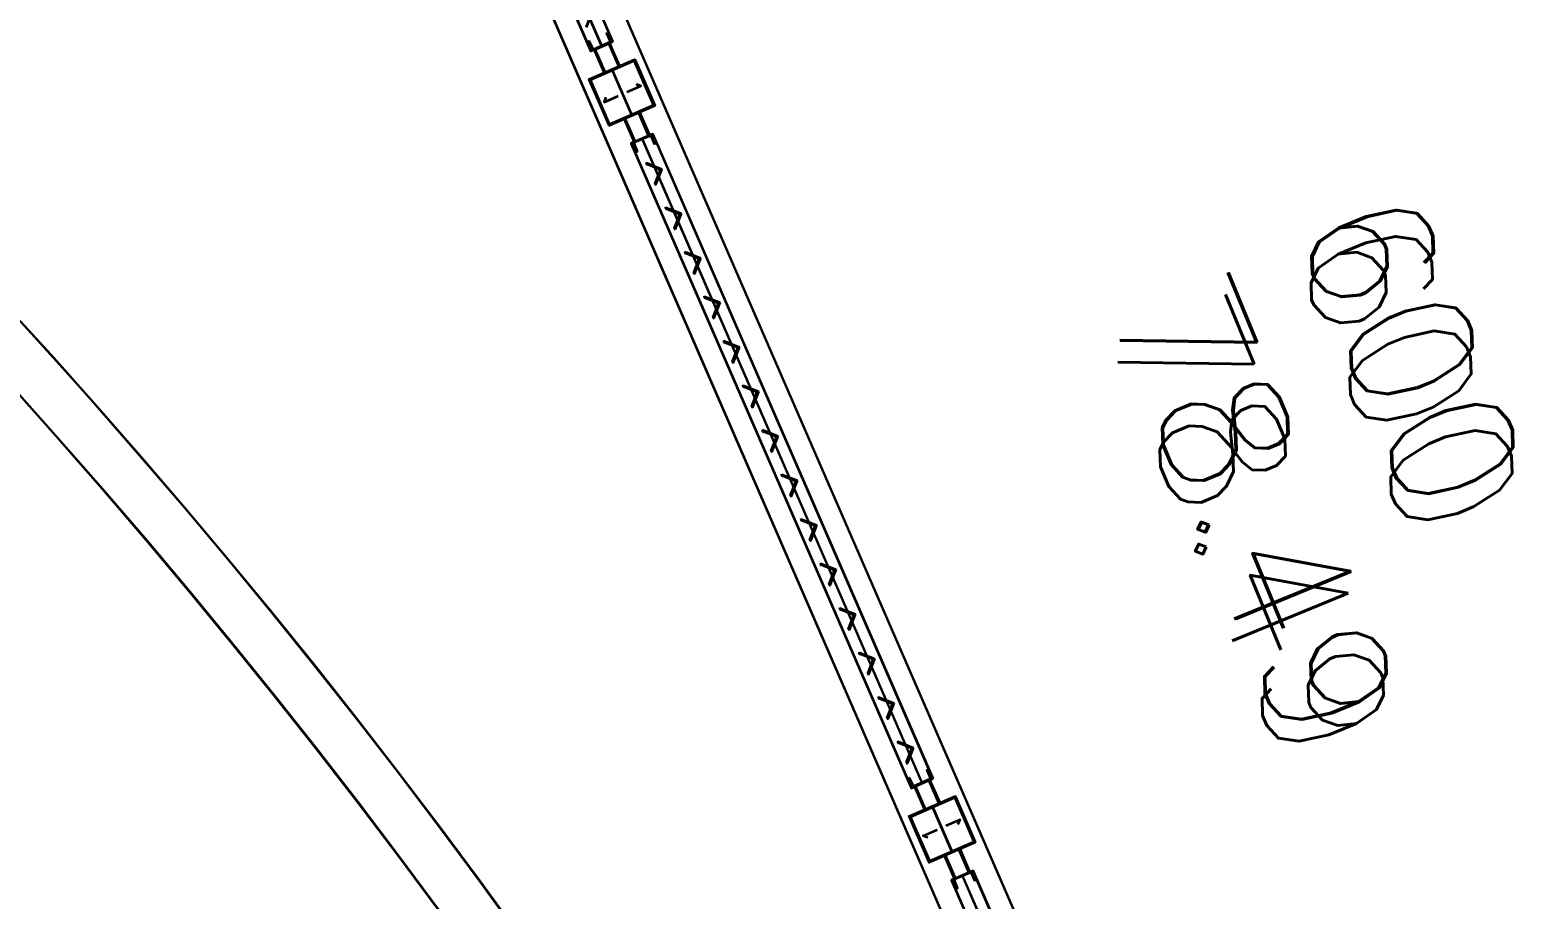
# Model space of a CAD drawing. Extents: x -15449 to 527173, y -170839 to 146543.
# Drawn here: x 15558.665 to 15560.155, y 7804.615 to 7805.488 of the extents above; entities that cross this region are included whole.
import ezdxf

# ---------------------------------------------------------------- set-up
doc = ezdxf.new("R2010")
doc.units = 0
doc.header["$LTSCALE"] = 8
doc.linetypes.add('X-F10A-LAY-S0-00-ASITE-001_EXTG_ROOF$0$HIDDEN', pattern=[9.525, 6.35, -3.175])
doc.layers.get('0').update_dxf_attribs({"color": 1, "linetype": 'CONTINUOUS'})
for name, color, linetype, lineweight in [('G-IMPT', 7, 'CONTINUOUS', 30), ('Micron SGP Titleblock CAD template EDI$0$G-ANNO-TTLB', 7, 'CONTINUOUS', 30), ('X-F10A-LAY-S0-00-ASITE-001_EXTG_ROOF$0$A-_ROAD----_E', 9, 'CONTINUOUS', 20)]:
    doc.layers.add(name, color=color, linetype=linetype, lineweight=lineweight)
doc.layers.add('X-F10A-LAY-S0-00-ASITE-001_EXTG_ROOF$0$A-SITEWALL', color=2, linetype='CONTINUOUS')
doc.styles.add('ROMANS', font='ROMANS')
doc.styles.add('X-F10A-LAY-S0-00-ASITE-001_EXTG_ROOF$0$X-IMFT-LAY-S0-00-AARCH-PHASE1R$0$Standard', font='romans.shx', dxfattribs={"width": 0.85})

# ---------------------------------------------------------------- blocks, each defined once
blk = doc.blocks.new('X-F10A-LAY-S0-00-ASITE-001_EXTG_ROOF$0$A$C66804EB2')
at = {"layer": 'X-F10A-LAY-S0-00-ASITE-001_EXTG_ROOF$0$A-SITEWALL', "color": 8}
blk.add_line((-150, 75), (0, 75), dxfattribs=at)
blk.add_lwpolyline([(0, 0), (0, 150), (-150, 150), (-150, 0)], close=True, dxfattribs=at)
at = {"layer": 'X-F10A-LAY-S0-00-ASITE-001_EXTG_ROOF$0$A-SITEWALL', "color": 8, "linetype": 'X-F10A-LAY-S0-00-ASITE-001_EXTG_ROOF$0$HIDDEN', "ltscale": 0.2}
blk.add_lwpolyline([(-3, 3), (-3, 147), (-147, 147), (-147, 3)], close=True, dxfattribs=at)
at = {"layer": 'X-F10A-LAY-S0-00-ASITE-001_EXTG_ROOF$0$A-SITEWALL', "color": 8}
for points in [[(-80, 125), (-70, 135), (-70, 90)], [(-80, 25), (-70, 15), (-70, 60)]]:
    blk.add_lwpolyline(points, dxfattribs=at)
blk = doc.blocks.new('X-F10A-LAY-S0-00-ASITE-001_EXTG_ROOF$0$A$C04D0248B')
at = {"layer": 'X-F10A-LAY-S0-00-ASITE-001_EXTG_ROOF$0$A-SITEWALL', "color": 252, "linetype": 'X-F10A-LAY-S0-00-ASITE-001_EXTG_ROOF$0$HIDDEN'}
for p, q in [((25, 0, 1169.7), (0, 0)), ((75, -3, 3509.1), (0, -3)), ((2100, -3, 3509.1), (2175, -3)), ((75, -47, 3509.1), (0, -47)), ((25, -50, 1169.7), (0, -50)), ((2100, -47, 3509.1), (2175, -47))]:
    blk.add_line(p, q, dxfattribs=at)
at = {"layer": 'X-F10A-LAY-S0-00-ASITE-001_EXTG_ROOF$0$A-SITEWALL', "color": 8}
for p, q in [((75, 0, 3509.1), (25, 0, 1169.7)), ((2100, 0, 3509.1), (2175, 0)), ((2100, -25, 3509.1), (75, -25, -1754.5)), ((75, -50, 3509.1), (25, -50, 1169.7)), ((2100, -50, 3509.1), (2175, -50))]:
    blk.add_line(p, q, dxfattribs=at)
at = {"layer": 'X-F10A-LAY-S0-00-ASITE-001_EXTG_ROOF$0$A-SITEWALL', "color": 8, "elevation": -1754.5}
blk.add_lwpolyline([(75, 10.4), (2100, 10.4), (2100, -60.4), (75, -60.4)], close=True, dxfattribs=at)
at = {"layer": 'X-F10A-LAY-S0-00-ASITE-001_EXTG_ROOF$0$A-SITEWALL', "color": 8, "linetype": 'X-F10A-LAY-S0-00-ASITE-001_EXTG_ROOF$0$HIDDEN', "ltscale": 0.1}
for points, elevation in [([(77.6, -55, -0.414214), (75, -52.4), (75, 2.4, -0.414214), (77.6, 5), (105, 5), (105, 3.4), (77.6, 3.4, 0.414214), (76.6, 2.4), (76.6, -52.4, 0.414214), (77.6, -53.4), (105, -53.4), (105, -55)], -1754.5), ([(2097.4, -55, 0.414214), (2100, -52.4), (2100, 2.4, 0.414214), (2097.4, 5), (2070, 5), (2070, 3.4), (2097.4, 3.4, -0.414214), (2098.4, 2.4), (2098.4, -52.4, -0.414214), (2097.4, -53.4), (2070, -53.4), (2070, -55)], -1754.5), ([(222.4, -16), (249, -42.5, 0.414214), (252.4, -42.5), (252.9, -42.1), (217.5, -6.8), (182.1, -42.1), (182.6, -42.5, 0.414214), (186, -42.5), (212.6, -16, -0.414214)], 0), ([(367.4, -16), (394, -42.5, 0.414214), (397.4, -42.5), (397.9, -42.1), (362.5, -6.8), (327.1, -42.1), (327.6, -42.5, 0.414214), (331, -42.5), (357.6, -16, -0.414214)], 0), ([(512.4, -16), (539, -42.5, 0.414214), (542.4, -42.5), (542.9, -42.1), (507.5, -6.8), (472.1, -42.1), (472.6, -42.5, 0.414214), (476, -42.5), (502.6, -16, -0.414214)], 0), ([(657.4, -16), (684, -42.5, 0.414214), (687.4, -42.5), (687.9, -42.1), (652.5, -6.8), (617.1, -42.1), (617.6, -42.5, 0.414214), (621, -42.5), (647.6, -16, -0.414214)], 0), ([(802.4, -16), (829, -42.5, 0.414214), (832.4, -42.5), (832.9, -42.1), (797.5, -6.8), (762.1, -42.1), (762.6, -42.5, 0.414214), (766, -42.5), (792.6, -16, -0.414214)], 0), ([(947.4, -16), (974, -42.5, 0.414214), (977.4, -42.5), (977.9, -42.1), (942.5, -6.8), (907.1, -42.1), (907.6, -42.5, 0.414214), (911, -42.5), (937.6, -16, -0.414214)], 0), ([(1092.4, -16), (1119, -42.5, 0.414214), (1122.4, -42.5), (1122.9, -42.1), (1087.5, -6.8), (1052.1, -42.1), (1052.6, -42.5, 0.414214), (1056, -42.5), (1082.6, -16, -0.414214)], 0), ([(1237.4, -16), (1264, -42.5, 0.414214), (1267.4, -42.5), (1267.9, -42.1), (1232.5, -6.8), (1197.1, -42.1), (1197.6, -42.5, 0.414214), (1201, -42.5), (1227.6, -16, -0.414214)], 0), ([(1382.4, -16), (1409, -42.5, 0.414214), (1412.4, -42.5), (1412.9, -42.1), (1377.5, -6.8), (1342.1, -42.1), (1342.6, -42.5, 0.414214), (1346, -42.5), (1372.6, -16, -0.414214)], 0), ([(1527.4, -16), (1554, -42.5, 0.414214), (1557.4, -42.5), (1557.9, -42.1), (1522.5, -6.8), (1487.1, -42.1), (1487.6, -42.5, 0.414214), (1491, -42.5), (1517.6, -16, -0.414214)], 0), ([(1672.4, -16), (1699, -42.5, 0.414214), (1702.4, -42.5), (1702.9, -42.1), (1667.5, -6.8), (1632.1, -42.1), (1632.6, -42.5, 0.414214), (1636, -42.5), (1662.6, -16, -0.414214)], 0), ([(1817.4, -16), (1844, -42.5, 0.414214), (1847.4, -42.5), (1847.9, -42.1), (1812.5, -6.8), (1777.1, -42.1), (1777.6, -42.5, 0.414214), (1781, -42.5), (1807.6, -16, -0.414214)], 0), ([(1962.4, -16), (1989, -42.5, 0.414214), (1992.4, -42.5), (1992.9, -42.1), (1957.5, -6.8), (1922.1, -42.1), (1922.6, -42.5, 0.414214), (1926, -42.5), (1952.6, -16, -0.414214)], 0)]:
    blk.add_lwpolyline(points, format="xyb", close=True, dxfattribs=dict(at, elevation=elevation))
blk = doc.blocks.new('X-F10A-LAY-S0-00-ASITE-001_EXTG_ROOF$0$A$C78AF71B9')
at = {"layer": 'X-F10A-LAY-S0-00-ASITE-001_EXTG_ROOF$0$A-SITEWALL', "color": 8}
for p, q in [((75, 0, 3509.1), (0, 0)), ((75, 0), (0, 0)), ((2175, 0, 3509.1), (2250, 0, 0)), ((2175, 0), (2250, 0)), ((75, -25, 3509.1), (2175, -25, -1754.5)), ((75, -25), (2175, -25)), ((75, -50, 3509.1), (0, -50)), ((75, -50), (0, -50)), ((2175, -50, 3509.1), (2250, -50, 0)), ((2175, -50), (2250, -50))]:
    blk.add_line(p, q, dxfattribs=at)
at = {"layer": 'X-F10A-LAY-S0-00-ASITE-001_EXTG_ROOF$0$A-SITEWALL', "color": 252, "linetype": 'X-F10A-LAY-S0-00-ASITE-001_EXTG_ROOF$0$HIDDEN'}
for p, q in [((75, -3, 3509.1), (0, -3)), ((75, -3), (0, -3)), ((2175, -3, 3509.1), (2250, -3)), ((2175, -3), (2250, -3)), ((75, -47, 3509.1), (0, -47)), ((75, -47), (0, -47)), ((2175, -47, 3509.1), (2250, -47)), ((2175, -47), (2250, -47))]:
    blk.add_line(p, q, dxfattribs=at)
at = {"layer": 'X-F10A-LAY-S0-00-ASITE-001_EXTG_ROOF$0$A-SITEWALL', "color": 8, "elevation": -1754.5}
blk.add_lwpolyline([(2175, 10.4), (75, 10.4), (75, -60.4), (2175, -60.4)], close=True, dxfattribs=at)
at = {"layer": 'X-F10A-LAY-S0-00-ASITE-001_EXTG_ROOF$0$A-SITEWALL', "color": 8}
blk.add_lwpolyline([(2175, 10.4), (75, 10.4), (75, -60.4), (2175, -60.4)], close=True, dxfattribs=at)
at = {"layer": 'X-F10A-LAY-S0-00-ASITE-001_EXTG_ROOF$0$A-SITEWALL', "color": 8, "linetype": 'X-F10A-LAY-S0-00-ASITE-001_EXTG_ROOF$0$HIDDEN', "ltscale": 0.1, "elevation": -1754.5}
for points in [[(77.6, -55, -0.414214), (75, -52.4), (75, 2.4, -0.414214), (77.6, 5), (105, 5), (105, 3.4), (77.6, 3.4, 0.414214), (76.6, 2.4), (76.6, -52.4, 0.414214), (77.6, -53.4), (105, -53.4), (105, -55)], [(2172.4, -55, 0.414214), (2175, -52.4), (2175, 2.4, 0.414214), (2172.4, 5), (2145, 5), (2145, 3.4), (2172.4, 3.4, -0.414214), (2173.4, 2.4), (2173.4, -52.4, -0.414214), (2172.4, -53.4), (2145, -53.4), (2145, -55)], [(177.6, -16), (151, -42.5, -0.414214), (147.6, -42.5), (147.1, -42.1), (182.5, -6.8), (217.9, -42.1), (217.4, -42.5, -0.414214), (214, -42.5), (187.4, -16, 0.414214)], [(322.6, -16), (296, -42.5, -0.414214), (292.6, -42.5), (292.1, -42.1), (327.5, -6.8), (362.9, -42.1), (362.4, -42.5, -0.414214), (359, -42.5), (332.4, -16, 0.414214)], [(467.6, -16), (441, -42.5, -0.414214), (437.6, -42.5), (437.1, -42.1), (472.5, -6.8), (507.9, -42.1), (507.4, -42.5, -0.414214), (504, -42.5), (477.4, -16, 0.414214)], [(612.6, -16), (586, -42.5, -0.414214), (582.6, -42.5), (582.1, -42.1), (617.5, -6.8), (652.9, -42.1), (652.4, -42.5, -0.414214), (649, -42.5), (622.4, -16, 0.414214)], [(757.6, -16), (731, -42.5, -0.414214), (727.6, -42.5), (727.1, -42.1), (762.5, -6.8), (797.9, -42.1), (797.4, -42.5, -0.414214), (794, -42.5), (767.4, -16, 0.414214)], [(902.6, -16), (876, -42.5, -0.414214), (872.6, -42.5), (872.1, -42.1), (907.5, -6.8), (942.9, -42.1), (942.4, -42.5, -0.414214), (939, -42.5), (912.4, -16, 0.414214)], [(1047.6, -16), (1021, -42.5, -0.414214), (1017.6, -42.5), (1017.1, -42.1), (1052.5, -6.8), (1087.9, -42.1), (1087.4, -42.5, -0.414214), (1084, -42.5), (1057.4, -16, 0.414214)], [(1192.6, -16), (1166, -42.5, -0.414214), (1162.6, -42.5), (1162.1, -42.1), (1197.5, -6.8), (1232.9, -42.1), (1232.4, -42.5, -0.414214), (1229, -42.5), (1202.4, -16, 0.414214)], [(1337.6, -16), (1311, -42.5, -0.414214), (1307.6, -42.5), (1307.1, -42.1), (1342.5, -6.8), (1377.9, -42.1), (1377.4, -42.5, -0.414214), (1374, -42.5), (1347.4, -16, 0.414214)], [(1482.6, -16), (1456, -42.5, -0.414214), (1452.6, -42.5), (1452.1, -42.1), (1487.5, -6.8), (1522.9, -42.1), (1522.4, -42.5, -0.414214), (1519, -42.5), (1492.4, -16, 0.414214)], [(1627.6, -16), (1601, -42.5, -0.414214), (1597.6, -42.5), (1597.1, -42.1), (1632.5, -6.8), (1667.9, -42.1), (1667.4, -42.5, -0.414214), (1664, -42.5), (1637.4, -16, 0.414214)], [(1772.6, -16), (1746, -42.5, -0.414214), (1742.6, -42.5), (1742.1, -42.1), (1777.5, -6.8), (1812.9, -42.1), (1812.4, -42.5, -0.414214), (1809, -42.5), (1782.4, -16, 0.414214)], [(1917.6, -16), (1891, -42.5, -0.414214), (1887.6, -42.5), (1887.1, -42.1), (1922.5, -6.8), (1957.9, -42.1), (1957.4, -42.5, -0.414214), (1954, -42.5), (1927.4, -16, 0.414214)], [(2062.6, -16), (2036, -42.5, -0.414214), (2032.6, -42.5), (2032.1, -42.1), (2067.5, -6.8), (2102.9, -42.1), (2102.4, -42.5, -0.414214), (2099, -42.5), (2072.4, -16, 0.414214)]]:
    blk.add_lwpolyline(points, format="xyb", close=True, dxfattribs=at)
at = {"layer": 'X-F10A-LAY-S0-00-ASITE-001_EXTG_ROOF$0$A-SITEWALL', "color": 8, "linetype": 'X-F10A-LAY-S0-00-ASITE-001_EXTG_ROOF$0$HIDDEN', "ltscale": 0.1}
for points in [[(77.6, -55, -0.414214), (75, -52.4), (75, 2.4, -0.414214), (77.6, 5), (105, 5), (105, 3.4), (77.6, 3.4, 0.414214), (76.6, 2.4), (76.6, -52.4, 0.414214), (77.6, -53.4), (105, -53.4), (105, -55)], [(2172.4, -55, 0.414214), (2175, -52.4), (2175, 2.4, 0.414214), (2172.4, 5), (2145, 5), (2145, 3.4), (2172.4, 3.4, -0.414214), (2173.4, 2.4), (2173.4, -52.4, -0.414214), (2172.4, -53.4), (2145, -53.4), (2145, -55)], [(177.6, -16), (151, -42.5, -0.414214), (147.6, -42.5), (147.1, -42.1), (182.5, -6.8), (217.9, -42.1), (217.4, -42.5, -0.414214), (214, -42.5), (187.4, -16, 0.414214)], [(322.6, -16), (296, -42.5, -0.414214), (292.6, -42.5), (292.1, -42.1), (327.5, -6.8), (362.9, -42.1), (362.4, -42.5, -0.414214), (359, -42.5), (332.4, -16, 0.414214)], [(467.6, -16), (441, -42.5, -0.414214), (437.6, -42.5), (437.1, -42.1), (472.5, -6.8), (507.9, -42.1), (507.4, -42.5, -0.414214), (504, -42.5), (477.4, -16, 0.414214)], [(612.6, -16), (586, -42.5, -0.414214), (582.6, -42.5), (582.1, -42.1), (617.5, -6.8), (652.9, -42.1), (652.4, -42.5, -0.414214), (649, -42.5), (622.4, -16, 0.414214)], [(757.6, -16), (731, -42.5, -0.414214), (727.6, -42.5), (727.1, -42.1), (762.5, -6.8), (797.9, -42.1), (797.4, -42.5, -0.414214), (794, -42.5), (767.4, -16, 0.414214)], [(902.6, -16), (876, -42.5, -0.414214), (872.6, -42.5), (872.1, -42.1), (907.5, -6.8), (942.9, -42.1), (942.4, -42.5, -0.414214), (939, -42.5), (912.4, -16, 0.414214)], [(1047.6, -16), (1021, -42.5, -0.414214), (1017.6, -42.5), (1017.1, -42.1), (1052.5, -6.8), (1087.9, -42.1), (1087.4, -42.5, -0.414214), (1084, -42.5), (1057.4, -16, 0.414214)], [(1192.6, -16), (1166, -42.5, -0.414214), (1162.6, -42.5), (1162.1, -42.1), (1197.5, -6.8), (1232.9, -42.1), (1232.4, -42.5, -0.414214), (1229, -42.5), (1202.4, -16, 0.414214)], [(1337.6, -16), (1311, -42.5, -0.414214), (1307.6, -42.5), (1307.1, -42.1), (1342.5, -6.8), (1377.9, -42.1), (1377.4, -42.5, -0.414214), (1374, -42.5), (1347.4, -16, 0.414214)], [(1482.6, -16), (1456, -42.5, -0.414214), (1452.6, -42.5), (1452.1, -42.1), (1487.5, -6.8), (1522.9, -42.1), (1522.4, -42.5, -0.414214), (1519, -42.5), (1492.4, -16, 0.414214)], [(1627.6, -16), (1601, -42.5, -0.414214), (1597.6, -42.5), (1597.1, -42.1), (1632.5, -6.8), (1667.9, -42.1), (1667.4, -42.5, -0.414214), (1664, -42.5), (1637.4, -16, 0.414214)], [(1772.6, -16), (1746, -42.5, -0.414214), (1742.6, -42.5), (1742.1, -42.1), (1777.5, -6.8), (1812.9, -42.1), (1812.4, -42.5, -0.414214), (1809, -42.5), (1782.4, -16, 0.414214)], [(1917.6, -16), (1891, -42.5, -0.414214), (1887.6, -42.5), (1887.1, -42.1), (1922.5, -6.8), (1957.9, -42.1), (1957.4, -42.5, -0.414214), (1954, -42.5), (1927.4, -16, 0.414214)]]:
    blk.add_lwpolyline(points, format="xyb", close=True, dxfattribs=at)
blk = doc.blocks.new('X-F10A-LAY-S0-00-ASITE-001_EXTG_ROOF$0$A$C2F7C21E3')
at = {"layer": 'X-F10A-LAY-S0-00-ASITE-001_EXTG_ROOF$0$A-SITEWALL', "color": 8}
for name, p in [('X-F10A-LAY-S0-00-ASITE-001_EXTG_ROOF$0$A$C66804EB2', (-4575, -100)), ('X-F10A-LAY-S0-00-ASITE-001_EXTG_ROOF$0$A$C78AF71B9', (-4575, 0))]:
    blk.add_blockref(name, p, dxfattribs=at)
at = {"layer": 'X-F10A-LAY-S0-00-ASITE-001_EXTG_ROOF$0$A-SITEWALL', "color": 8, "xscale": -1}
for name, p in [('X-F10A-LAY-S0-00-ASITE-001_EXTG_ROOF$0$A$C66804EB2', (-2325, -100)), ('X-F10A-LAY-S0-00-ASITE-001_EXTG_ROOF$0$A$C78AF71B9', (-4725, 0)), ('X-F10A-LAY-S0-00-ASITE-001_EXTG_ROOF$0$A$C04D0248B', (0, 0))]:
    blk.add_blockref(name, p, dxfattribs=at)
blk = doc.blocks.new('A$Cf1db08be')
at = {"layer": 'G-IMPT'}
for p, q in [((86.59, 27.2236), (87.8414, 24.3465)), ((86.5283, 27.1968), (87.7798, 24.3197)), ((86.8942, 26.4697), (87.1757, 25.8226)), ((86.8942, 26.4697), (87.1757, 25.8226)), ((87.1539, 25.8131), (86.8724, 26.4603)), ((87.1539, 25.8131), (86.8724, 26.4603)), ((87.1648, 25.8178), (86.8833, 26.465)), ((87.1648, 25.8178), (86.8833, 26.465)), ((87.17, 25.8311), (87.1695, 25.8309)), ((87.17, 25.8311), (87.1695, 25.8309)), ((87.1695, 25.8309), (87.1732, 25.8225)), ((87.1695, 25.8309), (87.1732, 25.8225)), ((87.1737, 25.8227), (87.17, 25.8311)), ((87.1737, 25.8227), (87.17, 25.8311)), ((87.152, 25.8233), (87.1515, 25.8231)), ((87.152, 25.8233), (87.1515, 25.8231)), ((87.1515, 25.8231), (87.1552, 25.8146)), ((87.1515, 25.8231), (87.1552, 25.8146)), ((87.1561, 25.8147), (87.152, 25.8233)), ((87.1561, 25.8147), (87.152, 25.8233)), ((87.1757, 25.8226), (87.1539, 25.8131)), ((87.1757, 25.8226), (87.1539, 25.8131)), ((87.1732, 25.8225), (87.1561, 25.8147)), ((87.1732, 25.8225), (87.1561, 25.8147)), ((87.1563, 25.8142), (87.1732, 25.8215)), ((87.1563, 25.8142), (87.1732, 25.8215)), ((87.1571, 25.8145), (87.1671, 25.7914)), ((87.1671, 25.7914), (87.1571, 25.8145)), ((87.158, 25.8149), (87.1681, 25.7918)), ((87.1681, 25.7918), (87.158, 25.8149)), ((87.1716, 25.8208), (87.1816, 25.7977)), ((87.1816, 25.7977), (87.1716, 25.8208)), ((87.1725, 25.8212), (87.1825, 25.7981)), ((87.1825, 25.7981), (87.1725, 25.8212)), ((87.198, 25.8048), (87.1517, 25.7847)), ((87.1974, 25.8035), (87.1531, 25.7842)), ((87.2167, 25.7591), (87.1974, 25.8035)), ((87.2181, 25.7586), (87.198, 25.8048)), ((87.1517, 25.7847), (87.1718, 25.7385)), ((87.1531, 25.7842), (87.1724, 25.7398)), ((87.1748, 25.7947), (87.1949, 25.7485)), ((87.1671, 25.762), (87.1809, 25.7681)), ((87.2041, 25.7781), (87.1902, 25.7721)), ((87.1996, 25.7799), (87.2041, 25.7781)), ((87.1688, 25.7665), (87.1671, 25.762)), ((87.1718, 25.7385), (87.2181, 25.7586)), ((87.1724, 25.7398), (87.2167, 25.7591)), ((87.1973, 25.722), (87.1872, 25.7452)), ((87.1872, 25.7452), (87.1973, 25.722)), ((87.1982, 25.7224), (87.1882, 25.7456)), ((87.1882, 25.7456), (87.1982, 25.7224)), ((87.2118, 25.7283), (87.2017, 25.7515)), ((87.2017, 25.7515), (87.2118, 25.7283)), ((87.2127, 25.7287), (87.2027, 25.7519)), ((87.2027, 25.7519), (87.2127, 25.7287)), ((87.2159, 25.7301), (87.1941, 25.7207)), ((87.2159, 25.7301), (87.1941, 25.7207)), ((87.1966, 25.7217), (87.2134, 25.7291)), ((87.1966, 25.7217), (87.2134, 25.7291)), ((87.2141, 25.7284), (87.1968, 25.7212)), ((87.2141, 25.7284), (87.1968, 25.7212)), ((87.205, 25.7254), (87.4865, 25.0782)), ((87.205, 25.7254), (87.4865, 25.0782)), ((87.2178, 25.72), (87.2141, 25.7284)), ((87.2178, 25.72), (87.2141, 25.7284)), ((87.2146, 25.7286), (87.2183, 25.7202)), ((87.2146, 25.7286), (87.2183, 25.7202)), ((87.4974, 25.083), (87.2159, 25.7301)), ((87.4974, 25.083), (87.2159, 25.7301)), ((87.1941, 25.7207), (87.4756, 25.0735)), ((87.1941, 25.7207), (87.4756, 25.0735)), ((87.1998, 25.7121), (87.1961, 25.7206)), ((87.1998, 25.7121), (87.1961, 25.7206)), ((87.1968, 25.7212), (87.2003, 25.7123)), ((87.1968, 25.7212), (87.2003, 25.7123)), ((87.2003, 25.7123), (87.1998, 25.7121)), ((87.2003, 25.7123), (87.1998, 25.7121)), ((87.2183, 25.7202), (87.2178, 25.72)), ((87.2183, 25.7202), (87.2178, 25.72)), ((87.2093, 25.7007), (87.2094, 25.7009)), ((87.2093, 25.7007), (87.2094, 25.7009)), ((87.2094, 25.7009), (87.225, 25.6947)), ((87.2094, 25.7009), (87.225, 25.6947)), ((87.2215, 25.695), (87.2098, 25.6996)), ((87.2215, 25.695), (87.2098, 25.6996)), ((87.225, 25.6947), (87.2189, 25.6791)), ((87.225, 25.6947), (87.2189, 25.6791)), ((87.2182, 25.6802), (87.2229, 25.692)), ((87.2182, 25.6802), (87.2229, 25.692)), ((87.2189, 25.6791), (87.2187, 25.6792)), ((87.2189, 25.6791), (87.2187, 25.6792)), ((87.2288, 25.656), (87.2288, 25.6562)), ((87.2288, 25.6562), (87.2445, 25.65)), ((87.2288, 25.656), (87.2288, 25.6562)), ((87.2288, 25.6562), (87.2445, 25.65)), ((87.241, 25.6503), (87.2292, 25.655)), ((87.241, 25.6503), (87.2292, 25.655)), ((87.2445, 25.65), (87.2383, 25.6344)), ((87.2445, 25.65), (87.2383, 25.6344)), ((87.2377, 25.6355), (87.2423, 25.6473)), ((87.2377, 25.6355), (87.2423, 25.6473)), ((87.2383, 25.6344), (87.2381, 25.6345)), ((87.2383, 25.6344), (87.2381, 25.6345)), ((87.2482, 25.6113), (87.2483, 25.6115)), ((87.2482, 25.6113), (87.2483, 25.6115)), ((87.2483, 25.6115), (87.2639, 25.6053)), ((87.2483, 25.6115), (87.2639, 25.6053)), ((87.2604, 25.6056), (87.2487, 25.6103)), ((87.2604, 25.6056), (87.2487, 25.6103)), ((87.2639, 25.6053), (87.2577, 25.5897)), ((87.2639, 25.6053), (87.2577, 25.5897)), ((87.2571, 25.5908), (87.2617, 25.6026)), ((87.2571, 25.5908), (87.2617, 25.6026)), ((87.2577, 25.5897), (87.2576, 25.5898)), ((87.2577, 25.5897), (87.2576, 25.5898)), ((87.2676, 25.5666), (87.2677, 25.5668)), ((87.2676, 25.5666), (87.2677, 25.5668)), ((87.2677, 25.5668), (87.2833, 25.5607)), ((87.2677, 25.5668), (87.2833, 25.5607)), ((87.2798, 25.561), (87.2681, 25.5656)), ((87.2798, 25.561), (87.2681, 25.5656)), ((87.2833, 25.5607), (87.2772, 25.545)), ((87.2833, 25.5607), (87.2772, 25.545)), ((87.2765, 25.5461), (87.2812, 25.5579)), ((87.2765, 25.5461), (87.2812, 25.5579)), ((87.2772, 25.545), (87.277, 25.5451)), ((87.2772, 25.545), (87.277, 25.5451)), ((87.2871, 25.5219), (87.2871, 25.5221)), ((87.2871, 25.5221), (87.3028, 25.516)), ((87.2871, 25.5219), (87.2871, 25.5221)), ((87.2871, 25.5221), (87.3028, 25.516)), ((87.2993, 25.5163), (87.2875, 25.5209)), ((87.2993, 25.5163), (87.2875, 25.5209)), ((87.3028, 25.516), (87.2966, 25.5003)), ((87.3028, 25.516), (87.2966, 25.5003)), ((87.296, 25.5015), (87.3006, 25.5132)), ((87.296, 25.5015), (87.3006, 25.5132)), ((87.2966, 25.5003), (87.2964, 25.5004)), ((87.2966, 25.5003), (87.2964, 25.5004)), ((87.3065, 25.4773), (87.3066, 25.4774)), ((87.3065, 25.4773), (87.3066, 25.4774)), ((87.3066, 25.4774), (87.3222, 25.4713)), ((87.3066, 25.4774), (87.3222, 25.4713)), ((87.3187, 25.4716), (87.307, 25.4762)), ((87.3187, 25.4716), (87.307, 25.4762)), ((87.3222, 25.4713), (87.3161, 25.4557)), ((87.3222, 25.4713), (87.3161, 25.4557)), ((87.3154, 25.4568), (87.32, 25.4685)), ((87.3154, 25.4568), (87.32, 25.4685)), ((87.3161, 25.4557), (87.3159, 25.4557)), ((87.3161, 25.4557), (87.3159, 25.4557)), ((87.3259, 25.4326), (87.326, 25.4328)), ((87.3259, 25.4326), (87.326, 25.4328)), ((87.326, 25.4328), (87.3417, 25.4266)), ((87.326, 25.4328), (87.3417, 25.4266)), ((87.3382, 25.4269), (87.3264, 25.4315)), ((87.3382, 25.4269), (87.3264, 25.4315)), ((87.3417, 25.4266), (87.3355, 25.411)), ((87.3417, 25.4266), (87.3355, 25.411)), ((87.3349, 25.4121), (87.3395, 25.4238)), ((87.3349, 25.4121), (87.3395, 25.4238)), ((87.3355, 25.411), (87.3353, 25.411)), ((87.3355, 25.411), (87.3353, 25.411)), ((87.3454, 25.3879), (87.3455, 25.3881)), ((87.3454, 25.3879), (87.3455, 25.3881)), ((87.3455, 25.3881), (87.3611, 25.3819)), ((87.3455, 25.3881), (87.3611, 25.3819)), ((87.3576, 25.3822), (87.3458, 25.3868)), ((87.3576, 25.3822), (87.3458, 25.3868)), ((87.3611, 25.3819), (87.3549, 25.3663)), ((87.3611, 25.3819), (87.3549, 25.3663)), ((87.3543, 25.3674), (87.3589, 25.3792)), ((87.3543, 25.3674), (87.3589, 25.3792)), ((87.3549, 25.3663), (87.3547, 25.3664)), ((87.3549, 25.3663), (87.3547, 25.3664)), ((87.3648, 25.3432), (87.3649, 25.3434)), ((87.3648, 25.3432), (87.3649, 25.3434)), ((87.3649, 25.3434), (87.3805, 25.3372)), ((87.3649, 25.3434), (87.3805, 25.3372)), ((87.377, 25.3375), (87.3653, 25.3422)), ((87.377, 25.3375), (87.3653, 25.3422)), ((87.3805, 25.3372), (87.3744, 25.3216)), ((87.3805, 25.3372), (87.3744, 25.3216)), ((87.3737, 25.3227), (87.3784, 25.3345)), ((87.3737, 25.3227), (87.3784, 25.3345)), ((87.3744, 25.3216), (87.3742, 25.3217)), ((87.3744, 25.3216), (87.3742, 25.3217)), ((87.3843, 25.2985), (87.3843, 25.2987)), ((87.3843, 25.2987), (87.4, 25.2926)), ((87.3843, 25.2985), (87.3843, 25.2987)), ((87.3843, 25.2987), (87.4, 25.2926)), ((87.3965, 25.2928), (87.3847, 25.2975)), ((87.3965, 25.2928), (87.3847, 25.2975)), ((87.4, 25.2926), (87.3938, 25.2769)), ((87.4, 25.2926), (87.3938, 25.2769)), ((87.3932, 25.278), (87.3978, 25.2898)), ((87.3932, 25.278), (87.3978, 25.2898)), ((87.3938, 25.2769), (87.3936, 25.277)), ((87.3938, 25.2769), (87.3936, 25.277)), ((87.4037, 25.2538), (87.4038, 25.254)), ((87.4037, 25.2538), (87.4038, 25.254)), ((87.4038, 25.254), (87.4194, 25.2479)), ((87.4038, 25.254), (87.4194, 25.2479)), ((87.4159, 25.2482), (87.4041, 25.2528)), ((87.4159, 25.2482), (87.4041, 25.2528)), ((87.4194, 25.2479), (87.4132, 25.2322)), ((87.4194, 25.2479), (87.4132, 25.2322)), ((87.4126, 25.2334), (87.4172, 25.2451)), ((87.4126, 25.2334), (87.4172, 25.2451)), ((87.4132, 25.2322), (87.4131, 25.2323)), ((87.4132, 25.2322), (87.4131, 25.2323)), ((87.4231, 25.2091), (87.4232, 25.2093)), ((87.4231, 25.2091), (87.4232, 25.2093)), ((87.4232, 25.2093), (87.4388, 25.2032)), ((87.4232, 25.2093), (87.4388, 25.2032)), ((87.4353, 25.2035), (87.4236, 25.2081)), ((87.4353, 25.2035), (87.4236, 25.2081)), ((87.4388, 25.2032), (87.4327, 25.1875)), ((87.4388, 25.2032), (87.4327, 25.1875)), ((87.432, 25.1887), (87.4367, 25.2004)), ((87.432, 25.1887), (87.4367, 25.2004)), ((87.4327, 25.1875), (87.4325, 25.1876)), ((87.4327, 25.1875), (87.4325, 25.1876)), ((87.4426, 25.1645), (87.4426, 25.1647)), ((87.4426, 25.1647), (87.4583, 25.1585)), ((87.4426, 25.1645), (87.4426, 25.1647)), ((87.4426, 25.1647), (87.4583, 25.1585)), ((87.4548, 25.1588), (87.443, 25.1634)), ((87.4548, 25.1588), (87.443, 25.1634)), ((87.4583, 25.1585), (87.4521, 25.1429)), ((87.4583, 25.1585), (87.4521, 25.1429)), ((87.4515, 25.144), (87.4561, 25.1557)), ((87.4515, 25.144), (87.4561, 25.1557)), ((87.4521, 25.1429), (87.4519, 25.1429)), ((87.4521, 25.1429), (87.4519, 25.1429)), ((87.462, 25.1198), (87.4621, 25.12)), ((87.4621, 25.12), (87.4777, 25.1138)), ((87.4742, 25.1141), (87.4625, 25.1187)), ((87.4777, 25.1138), (87.4716, 25.0982)), ((87.4709, 25.0993), (87.4755, 25.1111)), ((87.4716, 25.0982), (87.4714, 25.0983)), ((87.4737, 25.0837), (87.4732, 25.0835)), ((87.4737, 25.0837), (87.4732, 25.0835)), ((87.4732, 25.0835), (87.4769, 25.075)), ((87.4732, 25.0835), (87.4769, 25.075)), ((87.4778, 25.0751), (87.4737, 25.0837)), ((87.4778, 25.0751), (87.4737, 25.0837)), ((87.4756, 25.0735), (87.4974, 25.083)), ((87.4756, 25.0735), (87.4974, 25.083)), ((87.4949, 25.0828), (87.4778, 25.0751)), ((87.4949, 25.0828), (87.4778, 25.0751)), ((87.4917, 25.0915), (87.4912, 25.0913)), ((87.4917, 25.0915), (87.4912, 25.0913)), ((87.4912, 25.0913), (87.4949, 25.0828)), ((87.4912, 25.0913), (87.4949, 25.0828)), ((87.4954, 25.0831), (87.4917, 25.0915)), ((87.4954, 25.0831), (87.4917, 25.0915)), ((87.4781, 25.0746), (87.4949, 25.0819)), ((87.4781, 25.0746), (87.4949, 25.0819)), ((87.4788, 25.0749), (87.4889, 25.0518)), ((87.4889, 25.0518), (87.4788, 25.0749)), ((87.4797, 25.0753), (87.4898, 25.0522)), ((87.4898, 25.0522), (87.4797, 25.0753)), ((87.4933, 25.0812), (87.5033, 25.0581)), ((87.5033, 25.0581), (87.4933, 25.0812)), ((87.4942, 25.0816), (87.5043, 25.0585)), ((87.5043, 25.0585), (87.4942, 25.0816)), ((87.4734, 25.0451), (87.5197, 25.0652)), ((87.4748, 25.0445), (87.5191, 25.0639)), ((87.5167, 25.0089), (87.4966, 25.0551)), ((87.5191, 25.0639), (87.5384, 25.0195)), ((87.5197, 25.0652), (87.5398, 25.019)), ((87.4936, 24.9988), (87.4734, 25.0451)), ((87.4941, 25.0002), (87.4748, 25.0445)), ((87.5244, 25.0416), (87.5106, 25.0356)), ((87.5227, 25.0372), (87.5244, 25.0416)), ((87.4874, 25.0255), (87.5013, 25.0315)), ((87.4919, 25.0238), (87.4874, 25.0255)), ((87.5398, 25.019), (87.4936, 24.9988)), ((87.5384, 25.0195), (87.4941, 25.0002)), ((87.5335, 24.9887), (87.5234, 25.0118)), ((87.5344, 24.9891), (87.5244, 25.0123)), ((87.519, 24.9824), (87.509, 25.0055)), ((87.5199, 24.9828), (87.5099, 25.006)), ((87.5376, 24.9905), (87.5158, 24.981)), ((87.5158, 24.981), (87.7873, 24.357)), ((87.5215, 24.9725), (87.5178, 24.981)), ((87.5183, 24.9821), (87.5352, 24.9895)), ((87.5358, 24.9888), (87.5185, 24.9816)), ((87.5185, 24.9816), (87.522, 24.9727)), ((87.5267, 24.9858), (87.7982, 24.3617)), ((87.5395, 24.9803), (87.5358, 24.9888)), ((87.5363, 24.989), (87.54, 24.9806)), ((87.8091, 24.3665), (87.5376, 24.9905)), ((87.54, 24.9806), (87.5395, 24.9803)), ((87.522, 24.9727), (87.5215, 24.9725))]:
    blk.add_line(p, q, dxfattribs=at)
for centre, radius, start, end in [((81.5468, 20.9367), 6.8221, 23.50818, 96.8615), ((81.5468, 20.9367), 6.8221, 23.50818, 96.8615), ((81.5468, 20.9367), 6.8221, 23.50818, 96.8615), ((81.5468, 20.9367), 6.7717, 23.50818, 96.8615), ((81.5468, 20.9367), 6.7717, 23.50818, 96.8615), ((81.5468, 20.9367), 6.7717, 23.50818, 96.8615), ((87.156, 25.815), 0.000874, 203.5082, 293.5082), ((87.156, 25.815), 0.000874, 203.5082, 293.5082), ((87.156, 25.815), 0.000336, 203.5082, 293.5082), ((87.156, 25.815), 0.000336, 203.5082, 293.5082), ((87.1729, 25.8223), 0.000336, 293.5082, 23.5082), ((87.1729, 25.8223), 0.000336, 293.5082, 23.5082), ((87.1729, 25.8223), 0.000874, 293.5082, 23.5082), ((87.1729, 25.8223), 0.000874, 293.5082, 23.5082), ((87.2138, 25.7283), 0.000874, 23.5082, 113.5082), ((87.2138, 25.7283), 0.000874, 23.5082, 113.5082), ((87.2138, 25.7283), 0.000336, 23.5082, 113.5082), ((87.2138, 25.7283), 0.000336, 23.5082, 113.5082), ((87.1969, 25.7209), 0.000874, 113.5082, 203.5082), ((87.1969, 25.7209), 0.000874, 113.5082, 203.5082), ((87.1969, 25.7209), 0.000336, 113.5082, 203.5082), ((87.1969, 25.7209), 0.000336, 113.5082, 203.5082), ((87.2101, 25.7004), 0.000807, 158.5082, 248.5082), ((87.2101, 25.7004), 0.000807, 158.5082, 248.5082), ((87.2207, 25.6928), 0.00235, 338.5082, 68.5082), ((87.2207, 25.6928), 0.00235, 338.5082, 68.5082), ((87.219, 25.6799), 0.000807, 158.5082, 248.5082), ((87.219, 25.6799), 0.000807, 158.5082, 248.5082), ((87.2295, 25.6557), 0.000807, 158.5082, 248.5082), ((87.2295, 25.6557), 0.000807, 158.5082, 248.5082), ((87.2401, 25.6481), 0.00235, 338.5082, 68.5082), ((87.2401, 25.6481), 0.00235, 338.5082, 68.5082), ((87.2384, 25.6352), 0.000807, 158.5082, 248.5082), ((87.2384, 25.6352), 0.000807, 158.5082, 248.5082), ((87.2489, 25.611), 0.000807, 158.5082, 248.5082), ((87.2489, 25.611), 0.000807, 158.5082, 248.5082), ((87.2595, 25.6034), 0.00235, 338.5082, 68.5082), ((87.2595, 25.6034), 0.00235, 338.5082, 68.5082), ((87.2579, 25.5905), 0.000807, 158.5082, 248.5082), ((87.2579, 25.5905), 0.000807, 158.5082, 248.5082), ((87.2684, 25.5663), 0.000807, 158.5082, 248.5082), ((87.2684, 25.5663), 0.000807, 158.5082, 248.5082), ((87.279, 25.5588), 0.00235, 338.5082, 68.5082), ((87.279, 25.5588), 0.00235, 338.5082, 68.5082), ((87.2773, 25.5458), 0.000807, 158.5082, 248.5082), ((87.2773, 25.5458), 0.000807, 158.5082, 248.5082), ((87.2878, 25.5216), 0.000807, 158.5082, 248.5082), ((87.2878, 25.5216), 0.000807, 158.5082, 248.5082), ((87.2984, 25.5141), 0.00235, 338.5082, 68.5082), ((87.2984, 25.5141), 0.00235, 338.5082, 68.5082), ((87.2967, 25.5012), 0.000807, 158.5082, 248.5082), ((87.2967, 25.5012), 0.000807, 158.5082, 248.5082), ((87.3073, 25.477), 0.000807, 158.5082, 248.5082), ((87.3073, 25.477), 0.000807, 158.5082, 248.5082), ((87.3179, 25.4694), 0.00235, 338.5082, 68.5082), ((87.3179, 25.4694), 0.00235, 338.5082, 68.5082), ((87.3162, 25.4565), 0.000807, 158.5082, 248.5082), ((87.3162, 25.4565), 0.000807, 158.5082, 248.5082), ((87.3267, 25.4323), 0.000807, 158.5082, 248.5082), ((87.3267, 25.4323), 0.000807, 158.5082, 248.5082), ((87.3373, 25.4247), 0.00235, 338.5082, 68.5082), ((87.3373, 25.4247), 0.00235, 338.5082, 68.5082), ((87.3356, 25.4118), 0.000807, 158.5082, 248.5082), ((87.3356, 25.4118), 0.000807, 158.5082, 248.5082), ((87.3461, 25.3876), 0.000807, 158.5082, 248.5082), ((87.3461, 25.3876), 0.000807, 158.5082, 248.5082), ((87.3567, 25.38), 0.00235, 338.5082, 68.5082), ((87.3567, 25.38), 0.00235, 338.5082, 68.5082), ((87.355, 25.3671), 0.000807, 158.5082, 248.5082), ((87.355, 25.3671), 0.000807, 158.5082, 248.5082), ((87.3656, 25.3429), 0.000807, 158.5082, 248.5082), ((87.3656, 25.3429), 0.000807, 158.5082, 248.5082), ((87.3762, 25.3353), 0.00235, 338.5082, 68.5082), ((87.3762, 25.3353), 0.00235, 338.5082, 68.5082), ((87.3745, 25.3224), 0.000807, 158.5082, 248.5082), ((87.3745, 25.3224), 0.000807, 158.5082, 248.5082), ((87.385, 25.2982), 0.000807, 158.5082, 248.5082), ((87.385, 25.2982), 0.000807, 158.5082, 248.5082), ((87.3956, 25.2907), 0.00235, 338.5082, 68.5082), ((87.3956, 25.2907), 0.00235, 338.5082, 68.5082), ((87.3939, 25.2777), 0.000807, 158.5082, 248.5082), ((87.3939, 25.2777), 0.000807, 158.5082, 248.5082), ((87.4044, 25.2535), 0.000807, 158.5082, 248.5082), ((87.4044, 25.2535), 0.000807, 158.5082, 248.5082), ((87.415, 25.246), 0.00235, 338.5082, 68.5082), ((87.415, 25.246), 0.00235, 338.5082, 68.5082), ((87.4134, 25.2331), 0.000807, 158.5082, 248.5082), ((87.4134, 25.2331), 0.000807, 158.5082, 248.5082), ((87.4239, 25.2089), 0.000807, 158.5082, 248.5082), ((87.4239, 25.2089), 0.000807, 158.5082, 248.5082), ((87.4345, 25.2013), 0.00235, 338.5082, 68.5082), ((87.4345, 25.2013), 0.00235, 338.5082, 68.5082), ((87.4328, 25.1884), 0.000807, 158.5082, 248.5082), ((87.4328, 25.1884), 0.000807, 158.5082, 248.5082), ((87.4433, 25.1642), 0.000807, 158.5082, 248.5082), ((87.4433, 25.1642), 0.000807, 158.5082, 248.5082), ((87.4539, 25.1566), 0.00235, 338.5082, 68.5082), ((87.4539, 25.1566), 0.00235, 338.5082, 68.5082), ((87.4522, 25.1437), 0.000807, 158.5082, 248.5082), ((87.4522, 25.1437), 0.000807, 158.5082, 248.5082), ((87.4628, 25.1195), 0.000807, 158.5082, 248.5082), ((87.4734, 25.1119), 0.00235, 338.5082, 68.5082), ((87.4717, 25.099), 0.000807, 158.5082, 248.5082), ((87.4946, 25.0827), 0.000336, 293.5082, 23.5082), ((87.4946, 25.0827), 0.000336, 293.5082, 23.5082), ((87.4946, 25.0827), 0.000874, 293.5082, 23.5082), ((87.4946, 25.0827), 0.000874, 293.5082, 23.5082), ((87.4777, 25.0754), 0.000874, 203.5082, 293.5082), ((87.4777, 25.0754), 0.000874, 203.5082, 293.5082), ((87.4777, 25.0754), 0.000336, 203.5082, 293.5082), ((87.4777, 25.0754), 0.000336, 203.5082, 293.5082), ((87.5186, 24.9813), 0.000874, 113.5082, 203.5082), ((87.5186, 24.9813), 0.000336, 113.5082, 203.5082), ((87.5355, 24.9887), 0.000874, 23.5082, 113.5082), ((87.5355, 24.9887), 0.000336, 23.5082, 113.5082)]:
    blk.add_arc(centre, radius, start, end, dxfattribs=at)
at = {"layer": 'X-F10A-LAY-S0-00-ASITE-001_EXTG_ROOF$0$A-_ROAD----_E'}
for p, q in [((86.5892, 27.2237), (87.8407, 24.3467)), ((86.5276, 27.1969), (87.779, 24.3199)), ((86.8934, 26.4699), (87.1749, 25.8228)), ((87.1531, 25.8133), (86.8716, 26.4605)), ((87.164, 25.818), (86.8825, 26.4652)), ((87.1692, 25.8313), (87.1687, 25.8311)), ((87.1687, 25.8311), (87.1724, 25.8226)), ((87.1729, 25.8229), (87.1692, 25.8313)), ((87.1512, 25.8235), (87.1508, 25.8233)), ((87.1508, 25.8233), (87.1544, 25.8148)), ((87.1554, 25.8149), (87.1512, 25.8235)), ((87.1749, 25.8228), (87.1531, 25.8133)), ((87.1724, 25.8226), (87.1554, 25.8149)), ((87.1556, 25.8144), (87.1725, 25.8217)), ((87.1563, 25.8147), (87.1664, 25.7916)), ((87.1664, 25.7916), (87.1563, 25.8147)), ((87.1572, 25.8151), (87.1673, 25.792)), ((87.1673, 25.792), (87.1572, 25.8151)), ((87.1708, 25.821), (87.1809, 25.7979)), ((87.1809, 25.7979), (87.1708, 25.821)), ((87.1717, 25.8214), (87.1818, 25.7983)), ((87.1818, 25.7983), (87.1717, 25.8214)), ((87.1972, 25.805), (87.151, 25.7849)), ((87.1967, 25.8037), (87.1523, 25.7844)), ((87.216, 25.7593), (87.1967, 25.8037)), ((87.2173, 25.7588), (87.1972, 25.805)), ((87.151, 25.7849), (87.1711, 25.7386)), ((87.1523, 25.7844), (87.1716, 25.74)), ((87.1741, 25.7949), (87.1942, 25.7487)), ((87.1663, 25.7622), (87.1802, 25.7683)), ((87.2033, 25.7783), (87.1894, 25.7723)), ((87.1989, 25.7801), (87.2033, 25.7783)), ((87.168, 25.7667), (87.1663, 25.7622)), ((87.1711, 25.7386), (87.2173, 25.7588)), ((87.1716, 25.74), (87.216, 25.7593)), ((87.1965, 25.7222), (87.1865, 25.7454)), ((87.1865, 25.7454), (87.1965, 25.7222)), ((87.1975, 25.7226), (87.1874, 25.7458)), ((87.1874, 25.7458), (87.1975, 25.7226)), ((87.211, 25.7285), (87.201, 25.7517)), ((87.201, 25.7517), (87.211, 25.7285)), ((87.2119, 25.7289), (87.2019, 25.7521)), ((87.2019, 25.7521), (87.2119, 25.7289)), ((87.2151, 25.7303), (87.1933, 25.7209)), ((87.1958, 25.7219), (87.2127, 25.7293)), ((87.2133, 25.7286), (87.196, 25.7214)), ((87.2042, 25.7256), (87.4857, 25.0784)), ((87.217, 25.7202), (87.2133, 25.7286)), ((87.2138, 25.7288), (87.2175, 25.7204)), ((87.4966, 25.0832), (87.2151, 25.7303)), ((87.1933, 25.7209), (87.4748, 25.0737)), ((87.199, 25.7123), (87.1953, 25.7208)), ((87.196, 25.7214), (87.1995, 25.7125)), ((87.1995, 25.7125), (87.199, 25.7123)), ((87.2175, 25.7204), (87.217, 25.7202)), ((87.2086, 25.7009), (87.2086, 25.7011)), ((87.2086, 25.7011), (87.2243, 25.6949)), ((87.2208, 25.6952), (87.209, 25.6998)), ((87.2243, 25.6949), (87.2181, 25.6793)), ((87.2175, 25.6804), (87.2221, 25.6922)), ((87.2181, 25.6793), (87.2179, 25.6793)), ((87.228, 25.6562), (87.2281, 25.6564)), ((87.2281, 25.6564), (87.2437, 25.6502)), ((87.2402, 25.6505), (87.2284, 25.6551)), ((87.2437, 25.6502), (87.2375, 25.6346)), ((87.2369, 25.6357), (87.2415, 25.6475)), ((87.2375, 25.6346), (87.2374, 25.6347)), ((87.2474, 25.6115), (87.2475, 25.6117)), ((87.2475, 25.6117), (87.2631, 25.6055)), ((87.2596, 25.6058), (87.2479, 25.6105)), ((87.2631, 25.6055), (87.257, 25.5899)), ((87.2563, 25.591), (87.261, 25.6028)), ((87.257, 25.5899), (87.2568, 25.59)), ((87.2669, 25.5668), (87.2669, 25.567)), ((87.2669, 25.567), (87.2826, 25.5609)), ((87.2791, 25.5611), (87.2673, 25.5658)), ((87.2826, 25.5609), (87.2764, 25.5452)), ((87.2758, 25.5463), (87.2804, 25.5581)), ((87.2764, 25.5452), (87.2762, 25.5453)), ((87.2863, 25.5221), (87.2864, 25.5223)), ((87.2864, 25.5223), (87.302, 25.5162)), ((87.2985, 25.5165), (87.2868, 25.5211)), ((87.302, 25.5162), (87.2959, 25.5005)), ((87.2952, 25.5017), (87.2998, 25.5134)), ((87.2959, 25.5005), (87.2957, 25.5006)), ((87.3057, 25.4775), (87.3058, 25.4776)), ((87.3058, 25.4776), (87.3214, 25.4715)), ((87.318, 25.4718), (87.3062, 25.4764)), ((87.3214, 25.4715), (87.3153, 25.4559)), ((87.3146, 25.457), (87.3193, 25.4687)), ((87.3153, 25.4559), (87.3151, 25.4559)), ((87.3252, 25.4328), (87.3253, 25.433)), ((87.3253, 25.433), (87.3409, 25.4268)), ((87.3374, 25.4271), (87.3256, 25.4317)), ((87.3409, 25.4268), (87.3347, 25.4112)), ((87.3341, 25.4123), (87.3387, 25.424)), ((87.3347, 25.4112), (87.3345, 25.4112)), ((87.3446, 25.3881), (87.3447, 25.3883)), ((87.3447, 25.3883), (87.3603, 25.3821)), ((87.3568, 25.3824), (87.3451, 25.387)), ((87.3603, 25.3821), (87.3542, 25.3665)), ((87.3535, 25.3676), (87.3582, 25.3794)), ((87.3542, 25.3665), (87.354, 25.3666)), ((87.3641, 25.3434), (87.3641, 25.3436)), ((87.3641, 25.3436), (87.3798, 25.3374)), ((87.3763, 25.3377), (87.3645, 25.3424)), ((87.3798, 25.3374), (87.3736, 25.3218)), ((87.373, 25.3229), (87.3776, 25.3347)), ((87.3736, 25.3218), (87.3734, 25.3219)), ((87.3835, 25.2987), (87.3836, 25.2989)), ((87.3836, 25.2989), (87.3992, 25.2927)), ((87.3957, 25.293), (87.3839, 25.2977)), ((87.3992, 25.2927), (87.393, 25.2771)), ((87.3924, 25.2782), (87.397, 25.29)), ((87.393, 25.2771), (87.3929, 25.2772)), ((87.4029, 25.254), (87.403, 25.2542)), ((87.403, 25.2542), (87.4186, 25.2481)), ((87.4151, 25.2484), (87.4034, 25.253)), ((87.4186, 25.2481), (87.4125, 25.2324)), ((87.4118, 25.2335), (87.4165, 25.2453)), ((87.4125, 25.2324), (87.4123, 25.2325)), ((87.4224, 25.2093), (87.4224, 25.2095)), ((87.4224, 25.2095), (87.4381, 25.2034)), ((87.4346, 25.2037), (87.4228, 25.2083)), ((87.4381, 25.2034), (87.4319, 25.1877)), ((87.4313, 25.1889), (87.4359, 25.2006)), ((87.4319, 25.1877), (87.4317, 25.1878)), ((87.4418, 25.1647), (87.4419, 25.1649)), ((87.4419, 25.1649), (87.4575, 25.1587)), ((87.454, 25.159), (87.4423, 25.1636)), ((87.4575, 25.1587), (87.4514, 25.1431)), ((87.4507, 25.1442), (87.4553, 25.1559)), ((87.4514, 25.1431), (87.4512, 25.1431)), ((87.4612, 25.12), (87.4613, 25.1202)), ((87.4613, 25.1202), (87.4769, 25.114)), ((87.4734, 25.1143), (87.4617, 25.1189)), ((87.4769, 25.114), (87.4708, 25.0984)), ((87.4701, 25.0995), (87.4748, 25.1113)), ((87.4708, 25.0984), (87.4706, 25.0985)), ((87.473, 25.0839), (87.4725, 25.0837)), ((87.4725, 25.0837), (87.4761, 25.0752)), ((87.4771, 25.0753), (87.473, 25.0839)), ((87.4748, 25.0737), (87.4966, 25.0832)), ((87.4941, 25.083), (87.4771, 25.0753)), ((87.491, 25.0917), (87.4905, 25.0915)), ((87.4905, 25.0915), (87.4941, 25.083)), ((87.4946, 25.0833), (87.491, 25.0917)), ((87.4773, 25.0748), (87.4942, 25.0821)), ((87.478, 25.0751), (87.4881, 25.052)), ((87.4881, 25.052), (87.478, 25.0751)), ((87.479, 25.0755), (87.489, 25.0524)), ((87.489, 25.0524), (87.479, 25.0755)), ((87.4925, 25.0814), (87.5026, 25.0583)), ((87.5026, 25.0583), (87.4925, 25.0814)), ((87.4934, 25.0818), (87.5035, 25.0587)), ((87.5035, 25.0587), (87.4934, 25.0818)), ((87.4727, 25.0453), (87.5189, 25.0654)), ((87.474, 25.0448), (87.5184, 25.0641)), ((87.5159, 25.0091), (87.4958, 25.0553)), ((87.5184, 25.0641), (87.5377, 25.0197)), ((87.5189, 25.0654), (87.539, 25.0192)), ((87.4928, 24.999), (87.4727, 25.0453)), ((87.4933, 25.0004), (87.474, 25.0448)), ((87.5237, 25.0418), (87.5098, 25.0358)), ((87.5219, 25.0374), (87.5237, 25.0418)), ((87.4867, 25.0257), (87.5005, 25.0317)), ((87.4911, 25.024), (87.4867, 25.0257)), ((87.539, 25.0192), (87.4928, 24.999)), ((87.5377, 25.0197), (87.4933, 25.0004)), ((87.5327, 24.9889), (87.5227, 25.012)), ((87.5337, 24.9893), (87.5236, 25.0125)), ((87.5182, 24.9826), (87.5082, 25.0057)), ((87.5192, 24.983), (87.5091, 25.0062)), ((87.5368, 24.9907), (87.5151, 24.9812)), ((87.5151, 24.9812), (87.7865, 24.3572)), ((87.5207, 24.9727), (87.517, 24.9812)), ((87.5175, 24.9823), (87.5344, 24.9897)), ((87.535, 24.989), (87.5177, 24.9818)), ((87.5177, 24.9818), (87.5212, 24.9729)), ((87.5259, 24.986), (87.7974, 24.3619)), ((87.5387, 24.9806), (87.535, 24.989)), ((87.5355, 24.9892), (87.5392, 24.9808)), ((87.8083, 24.3667), (87.5368, 24.9907)), ((87.5392, 24.9808), (87.5387, 24.9806)), ((87.5212, 24.9729), (87.5207, 24.9727))]:
    blk.add_line(p, q, dxfattribs=at)
for centre, radius, start, end in [((81.546, 20.9369), 6.822, 23.50818, 96.8615), ((81.5461, 20.9369), 6.822, 23.50818, 96.8615), ((81.5468, 20.9367), 6.8221, 23.50818, 96.8615), ((81.5468, 20.9367), 6.8221, 23.50818, 96.8615), ((81.546, 20.9369), 6.7716, 23.50818, 96.8615), ((81.5461, 20.9369), 6.7716, 23.50818, 96.8615), ((81.5468, 20.9367), 6.7717, 23.50818, 96.8615), ((81.5468, 20.9367), 6.7717, 23.50818, 96.8615), ((87.1552, 25.8152), 0.000874, 203.5082, 293.5082), ((87.1552, 25.8152), 0.000336, 203.5082, 293.5082), ((87.1721, 25.8225), 0.000336, 293.5082, 23.5082), ((87.1721, 25.8225), 0.000874, 293.5082, 23.5082), ((87.213, 25.7285), 0.000874, 23.5082, 113.5082), ((87.213, 25.7285), 0.000336, 23.5082, 113.5082), ((87.1961, 25.7211), 0.000874, 113.5082, 203.5082), ((87.1961, 25.7211), 0.000336, 113.5082, 203.5082), ((87.2093, 25.7006), 0.000807, 158.5082, 248.5082), ((87.2199, 25.693), 0.00235, 338.5082, 68.5082), ((87.2182, 25.6801), 0.000807, 158.5082, 248.5082), ((87.2287, 25.6559), 0.000807, 158.5082, 248.5082), ((87.2393, 25.6483), 0.00235, 338.5082, 68.5082), ((87.2377, 25.6354), 0.000807, 158.5082, 248.5082), ((87.2482, 25.6112), 0.000807, 158.5082, 248.5082), ((87.2588, 25.6036), 0.00235, 338.5082, 68.5082), ((87.2571, 25.5907), 0.000807, 158.5082, 248.5082), ((87.2676, 25.5665), 0.000807, 158.5082, 248.5082), ((87.2782, 25.559), 0.00235, 338.5082, 68.5082), ((87.2765, 25.546), 0.000807, 158.5082, 248.5082), ((87.2871, 25.5218), 0.000807, 158.5082, 248.5082), ((87.2977, 25.5143), 0.00235, 338.5082, 68.5082), ((87.296, 25.5014), 0.000807, 158.5082, 248.5082), ((87.3065, 25.4772), 0.000807, 158.5082, 248.5082), ((87.3171, 25.4696), 0.00235, 338.5082, 68.5082), ((87.3154, 25.4567), 0.000807, 158.5082, 248.5082), ((87.3259, 25.4325), 0.000807, 158.5082, 248.5082), ((87.3365, 25.4249), 0.00235, 338.5082, 68.5082), ((87.3348, 25.412), 0.000807, 158.5082, 248.5082), ((87.3454, 25.3878), 0.000807, 158.5082, 248.5082), ((87.356, 25.3802), 0.00235, 338.5082, 68.5082), ((87.3543, 25.3673), 0.000807, 158.5082, 248.5082), ((87.3648, 25.3431), 0.000807, 158.5082, 248.5082), ((87.3754, 25.3355), 0.00235, 338.5082, 68.5082), ((87.3737, 25.3226), 0.000807, 158.5082, 248.5082), ((87.3842, 25.2984), 0.000807, 158.5082, 248.5082), ((87.3948, 25.2909), 0.00235, 338.5082, 68.5082), ((87.3931, 25.2779), 0.000807, 158.5082, 248.5082), ((87.4037, 25.2537), 0.000807, 158.5082, 248.5082), ((87.4143, 25.2462), 0.00235, 338.5082, 68.5082), ((87.4126, 25.2333), 0.000807, 158.5082, 248.5082), ((87.4231, 25.2091), 0.000807, 158.5082, 248.5082), ((87.4337, 25.2015), 0.00235, 338.5082, 68.5082), ((87.432, 25.1886), 0.000807, 158.5082, 248.5082), ((87.4425, 25.1644), 0.000807, 158.5082, 248.5082), ((87.4531, 25.1568), 0.00235, 338.5082, 68.5082), ((87.4515, 25.1439), 0.000807, 158.5082, 248.5082), ((87.462, 25.1197), 0.000807, 158.5082, 248.5082), ((87.4726, 25.1121), 0.00235, 338.5082, 68.5082), ((87.4709, 25.0992), 0.000807, 158.5082, 248.5082), ((87.4938, 25.0829), 0.000336, 293.5082, 23.5082), ((87.4938, 25.0829), 0.000874, 293.5082, 23.5082), ((87.4769, 25.0756), 0.000874, 203.5082, 293.5082), ((87.4769, 25.0756), 0.000336, 203.5082, 293.5082), ((87.5179, 24.9815), 0.000874, 113.5082, 203.5082), ((87.5179, 24.9815), 0.000336, 113.5082, 203.5082), ((87.5347, 24.9889), 0.000874, 23.5082, 113.5082), ((87.5347, 24.9889), 0.000336, 23.5082, 113.5082)]:
    blk.add_arc(centre, radius, start, end, dxfattribs=at)
at = {"layer": 'X-F10A-LAY-S0-00-ASITE-001_EXTG_ROOF$0$A-SITEWALL'}
for p, q in [((86.5897, 27.2231, -2.365), (87.8412, 24.3461, -2.365)), ((86.59, 27.2236, -2.365), (87.8414, 24.3465, -2.365)), ((86.5281, 27.1963, -2.3585), (87.7795, 24.3192, -2.3585)), ((86.5283, 27.1968, -2.3585), (87.7798, 24.3197, -2.3585))]:
    blk.add_line(p, q, dxfattribs=at)
at = {"layer": 'X-F10A-LAY-S0-00-ASITE-001_EXTG_ROOF$0$A-SITEWALL', "xscale": 0.0003360627802949188, "yscale": 0.0003360627802949188, "zscale": 0.0003360627802949188, "rotation": 293.5081826664136}
for p in [(87.8157, 24.3415, -2.3585), (87.8159, 24.342, -2.3585)]:
    blk.add_blockref('X-F10A-LAY-S0-00-ASITE-001_EXTG_ROOF$0$A$C2F7C21E3', p, dxfattribs=at)
at = {"layer": 'G-IMPT', "style": 'ROMANS'}
for s, p in [('600', (87.8584, 25.6395)), ('78.49', (87.6714, 25.5577))]:
    blk.add_text(s, height=0.12602, rotation=292.3218, dxfattribs=at).set_placement(p)
at = {"layer": 'X-F10A-LAY-S0-00-ASITE-001_EXTG_ROOF$0$A-_ROAD----_E'}
for s, style, p in [('600', 'ROMANS', (87.8577, 25.6397)), ('600', 'X-F10A-LAY-S0-00-ASITE-001_EXTG_ROOF$0$X-IMFT-LAY-S0-00-AARCH-PHASE1R$0$Standard', (87.8571, 25.6133, 9.4824)), ('78.49', 'ROMANS', (87.6707, 25.5579)), ('78.49', 'X-F10A-LAY-S0-00-ASITE-001_EXTG_ROOF$0$X-IMFT-LAY-S0-00-AARCH-PHASE1R$0$Standard', (87.6684, 25.5358, 9.4824))]:
    blk.add_text(s, height=0.12602, rotation=292.3218, dxfattribs=dict(at, style=style)).set_placement(p)
blk = doc.blocks.new('Micron SGP Titleblock CAD template EDI$0$MU_SGP_ANTitleblock_A1_Type01_v1_1 - A1-419101-sample')
blk.add_blockref('A$Cf1db08be', (731.5833, 312.0548))
blk = doc.blocks.new('Micron SGP Titleblock CAD template EDI')
at = {"layer": 'Micron SGP Titleblock CAD template EDI$0$G-ANNO-TTLB'}
blk.add_blockref('Micron SGP Titleblock CAD template EDI$0$MU_SGP_ANTitleblock_A1_Type01_v1_1 - A1-419101-sample', (-3.846, 118.8541), dxfattribs=at)

msp = doc.modelspace()

# ---------------------------------------------------------------- block references
msp.add_blockref('Micron SGP Titleblock CAD template EDI', (14744.3378, 7348.7447))

doc.saveas('drawing.dxf')
